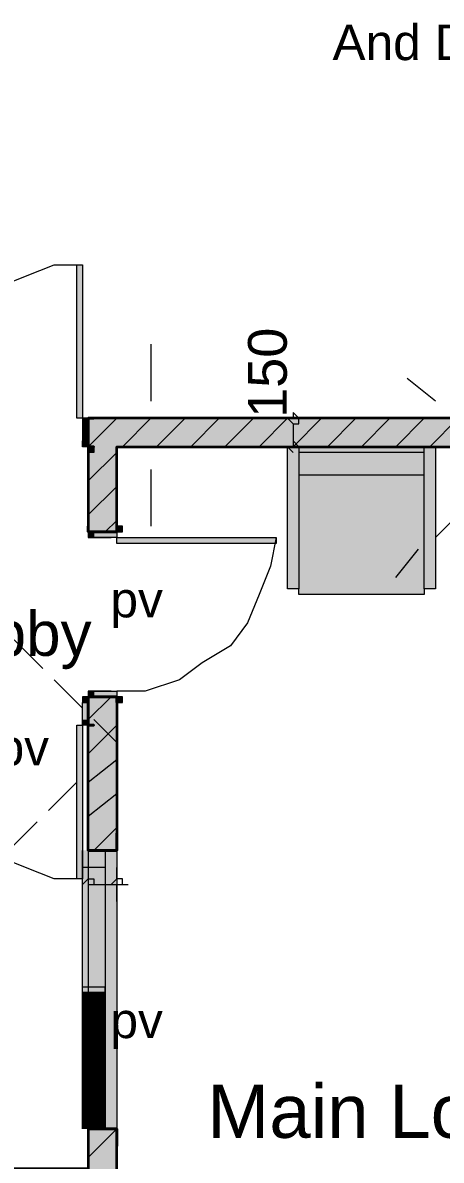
# Model space of a CAD drawing. Header units: millimetres. Extents: x 10281558 to 12820273, y 3651177 to 5996333.
# Drawn here: x 11347611 to 11573819, y 4751418 to 5367127 of the extents above; entities that cross this region are included whole.
import ezdxf

# ---------------------------------------------------------------- set-up
doc = ezdxf.new("R2010")
doc.units = ezdxf.units.MM
doc.layers.add('PDF_Geometry', color=7, linetype='Continuous', true_color=0x029e21)
doc.layers.add('PDF_Solid Fills', color=7, linetype='Continuous', true_color=0xffffff)
doc.layers.add('PDF_Text', color=7, linetype='Continuous')
doc.styles.add('PDF ArialMT', font='arial.ttf')

msp = doc.modelspace()

# ---------------------------------------------------------------- linework, layer by layer
at = {"layer": 'PDF_Geometry', "color": 30, "lineweight": 18, "true_color": 0xff6600}
for points in [[(11296829, 5153053), (11296829, 5168441), (11302984, 5183830), (11312217, 5199218), (11321450, 5211529), (11333761, 5223839), (11349149, 5229995), (11364538, 5236150), (11379926, 5236150), (11379926, 5153053), (11376848, 5153053), (11376848, 5236150), (11379926, 5236150)], [(11383004, 5153053), (11386081, 5153053), (11383004, 5153053)], [(11383004, 5091500), (11383004, 5094577), (11383004, 5091500)], [(11484567, 5088422), (11484567, 5085344), (11398392, 5085344), (11398392, 5088422), (11484567, 5088422), (11481489, 5073034), (11475334, 5057645), (11469178, 5042257), (11459945, 5029946), (11444557, 5020713), (11432246, 5011480), (11413780, 5005325), (11398392, 5005325)], [(11383004, 5002247), (11383004, 4999170), (11383004, 5002247)], [(11379926, 4903762), (11376848, 4903762), (11376848, 4986859), (11379926, 4986859), (11379926, 4903762), (11364538, 4903762), (11349149, 4909918), (11333761, 4916073), (11321450, 4928383), (11312217, 4940694), (11302984, 4956082), (11296829, 4971471), (11296829, 4986859)], [(11383004, 4986859), (11386081, 4986859), (11383004, 4986859)], [(11383004, 4919151), (11383004, 4768345)], [(11398392, 4919151), (11398392, 4768345)], [(11379926, 4845287), (11379926, 4909918)], [(11392237, 4909918), (11392237, 4845287)], [(11379926, 4777578), (11379926, 4842209)], [(11392237, 4842209), (11392237, 4777578)]]:
    msp.add_lwpolyline(points, dxfattribs=at)
at = {"layer": 'PDF_Geometry', "color": 151, "lineweight": 18, "true_color": 0x80c1ff}
for points in [[(11416858, 5193063), (11416858, 5162286)], [(11416858, 5125354), (11416858, 5094577)]]:
    msp.add_lwpolyline(points, dxfattribs=at)
at = {"layer": 'PDF_Geometry', "color": 23, "lineweight": 13, "true_color": 0xbf8080}
for points in [[(11570741, 5162286), (11555353, 5174597)], [(11570741, 5088422), (11586130, 5103810)], [(11549198, 5066878), (11561508, 5082267)], [(11342994, 5033024), (11358382, 5017636)], [(11364538, 5011480), (11379926, 4996092)], [(11386081, 4989937), (11398392, 4977626)], [(11376848, 4956082), (11361460, 4940694)], [(11355305, 4934539), (11339916, 4919151)]]:
    msp.add_lwpolyline(points, dxfattribs=at)
at = {"layer": 'PDF_Geometry', "color": 7, "lineweight": 13}
for points in [[(11503033, 5153053), (11496877, 5153053), (11493800, 5156131), (11493800, 5153053), (11490722, 5153053), (11493800, 5149975), (11493800, 5140742), (11496877, 5137665), (11503033, 5137665)], [(11493800, 5156131), (11493800, 5156131)], [(11490722, 5153053), (11484567, 5153053)], [(11493800, 5149975), (11496877, 5149975), (11496877, 5153053)], [(11493800, 5140742), (11493800, 5137665), (11490722, 5137665), (11484567, 5137665)], [(11490722, 5137665), (11493800, 5134587)], [(11383004, 4909918), (11383004, 4903762), (11386081, 4903762), (11386081, 4900685), (11395314, 4900685), (11398392, 4900685), (11401470, 4900685), (11401470, 4903762), (11398392, 4903762), (11395314, 4900685)], [(11398392, 4903762), (11398392, 4909918)], [(11383004, 4903762), (11379926, 4900685)], [(11383004, 4900685), (11386081, 4900685)], [(11398392, 4891452), (11398392, 4900685)], [(11401470, 4900685), (11404547, 4900685)]]:
    msp.add_lwpolyline(points, dxfattribs=at)
at = {"layer": 'PDF_Geometry', "color": 30, "lineweight": 20, "true_color": 0xff6600}
for points in [[(11383004, 5140742), (11383004, 5153053), (11379926, 5153053), (11379926, 5146898), (11379926, 5140742)], [(11386081, 5091500), (11398392, 5091500), (11398392, 5088422), (11395314, 5088422), (11386081, 5088422)], [(11386081, 5005325), (11395314, 5005325), (11398392, 5005325), (11398392, 5002247), (11386081, 5002247)], [(11383004, 4999170), (11383004, 4986859), (11379926, 4986859), (11379926, 4989937), (11379926, 4999170)]]:
    msp.add_lwpolyline(points, close=True, dxfattribs=at)
at = {"layer": 'PDF_Geometry', "color": 11, "lineweight": 13, "true_color": 0xfd8279}
for points in [[(11383004, 5137665), (11398392, 5153053)], [(11401470, 5137665), (11416858, 5153053)], [(11419936, 5137665), (11435324, 5153053)], [(11438402, 5137665), (11453790, 5153053)], [(11456868, 5137665), (11472256, 5153053)], [(11475334, 5137665), (11490722, 5153053)], [(11493800, 5137665), (11509188, 5153053)], [(11512266, 5137665), (11527654, 5153053)], [(11530732, 5137665), (11546120, 5153053)], [(11549198, 5137665), (11564586, 5153053)], [(11567664, 5137665), (11583052, 5153053)], [(11383004, 5119199), (11398392, 5134587)], [(11383004, 5100733), (11398392, 5116121)], [(11392237, 5091500), (11398392, 5097655)], [(11383004, 4989937), (11395314, 5002247)], [(11383004, 4971471), (11398392, 4986859)], [(11383004, 4956082), (11398392, 4968393)], [(11383004, 4937616), (11398392, 4949927)], [(11386081, 4919151), (11398392, 4931461)], [(11383004, 4752957), (11398392, 4768345)]]:
    msp.add_lwpolyline(points, dxfattribs=at)
at = {"layer": 'PDF_Geometry', "color": 7, "lineweight": 35}
for points in [[(11383004, 5153053), (11386081, 5153053), (11383004, 5153053), (11383004, 5140742), (11383004, 5137665), (11386081, 5137665), (11383004, 5137665), (11386081, 5137665)], [(11740013, 5153053), (11383004, 5153053), (11383004, 5140742), (11383004, 5137665), (11383004, 5140742), (11383004, 5153053), (11386081, 5153053)], [(11383004, 5137665), (11383004, 5091500), (11386081, 5091500), (11398392, 5091500), (11398392, 5094577)], [(11398392, 5091500), (11398392, 5094577), (11398392, 5091500), (11386081, 5091500), (11398392, 5091500), (11398392, 5137665), (11659994, 5137665), (11659994, 5106888), (11666149, 5106888), (11659994, 5106888), (11659994, 5116121), (11659994, 5106888), (11659994, 5113043)], [(11383004, 5091500), (11383004, 5094577)], [(11398392, 4999170), (11398392, 5002247), (11398392, 4999170), (11398392, 5002247), (11386081, 5002247), (11383004, 5002247), (11386081, 5002247), (11398392, 5002247), (11386081, 5002247), (11383004, 5002247), (11383004, 4999170), (11383004, 5002247), (11383004, 4999170)], [(11383004, 4986859), (11383004, 4999170), (11383004, 4986859), (11383004, 4999170), (11383004, 5002247), (11386081, 5002247), (11383004, 5002247), (11386081, 5002247)], [(11383004, 5002247), (11383004, 4999170), (11383004, 5002247)], [(11398392, 5002247), (11398392, 4986859), (11398392, 4919151), (11392237, 4919151), (11398392, 4919151), (11398392, 4928383), (11398392, 4919151), (11398392, 4925306)], [(11398392, 4768345), (11392237, 4768345), (11398392, 4768345), (11392237, 4768345), (11383004, 4768345), (11392237, 4768345), (11383004, 4768345), (11383004, 4746801), (11182956, 4746801), (11182956, 4888374), (11182956, 4903762), (11182956, 4986859), (11293751, 4986859), (11293751, 4999170), (11293751, 4986859), (11290674, 4986859), (11293751, 4986859)], [(11398392, 4919151), (11392237, 4919151), (11398392, 4919151), (11392237, 4919151), (11383004, 4919151), (11392237, 4919151), (11383004, 4919151), (11383004, 4986859), (11386081, 4986859), (11383004, 4986859), (11386081, 4986859)], [(11398392, 4746801), (11398392, 4768345), (11392237, 4768345), (11398392, 4768345), (11398392, 4759112), (11398392, 4768345), (11398392, 4762190)]]:
    msp.add_lwpolyline(points, dxfattribs=at)
at = {"layer": 'PDF_Geometry', "color": 30, "lineweight": 18, "true_color": 0xff6600}
for points in [[(11383004, 5140742), (11383004, 5137665), (11379926, 5137665), (11379926, 5140742)], [(11383004, 5137665), (11386081, 5137665), (11386081, 5134587), (11383004, 5134587)], [(11401470, 5091500), (11401470, 5094577), (11398392, 5094577), (11398392, 5091500)], [(11386081, 5091500), (11383004, 5091500), (11383004, 5088422), (11386081, 5088422)], [(11383004, 4999170), (11383004, 5002247), (11379926, 5002247), (11379926, 4999170)], [(11386081, 5005325), (11383004, 5005325), (11383004, 5002247), (11386081, 5002247)], [(11383004, 5002247), (11386081, 5002247), (11386081, 5005325), (11383004, 5005325)], [(11398392, 5002247), (11398392, 4999170), (11401470, 4999170), (11401470, 5002247)]]:
    msp.add_lwpolyline(points, close=True, dxfattribs=at)
at = {"layer": 'PDF_Geometry', "lineweight": 20}
for points in [[(11496877, 5060723), (11490722, 5060723), (11490722, 5137665), (11496877, 5137665)], [(11570741, 5060723), (11564586, 5060723), (11564586, 5137665), (11570741, 5137665)]]:
    msp.add_lwpolyline(points, close=True, dxfattribs=at)
for points in [[(11564586, 5137665), (11496877, 5137665)], [(11564586, 5134587), (11496877, 5134587)], [(11564586, 5122276), (11496877, 5122276)], [(11564586, 5060723), (11564586, 5057645), (11496877, 5057645), (11496877, 5060723)]]:
    msp.add_lwpolyline(points, dxfattribs=at)
at = {"layer": 'PDF_Geometry', "color": 7, "lineweight": 35}
msp.add_lwpolyline([(11383004, 5094577), (11383004, 5091500), (11386081, 5091500), (11383004, 5091500)], close=True, dxfattribs=at)
at = {"layer": 'PDF_Geometry', "color": 7, "lineweight": 0, "true_color": 0xffffff}
for points in [[(11395314, 5088422), (11386081, 5088422), (11395314, 5088422)], [(11395314, 5005325), (11386081, 5005325), (11395314, 5005325)]]:
    msp.add_lwpolyline(points, close=True, dxfattribs=at)
at = {"layer": 'PDF_Geometry', "color": 30, "lineweight": 20, "true_color": 0xff6600}
for points in [[(11392237, 4919151), (11392237, 4909918), (11379926, 4909918), (11379926, 4919151)], [(11392237, 4842209), (11379926, 4842209), (11379926, 4845287), (11392237, 4845287), (11392237, 4842209), (11392237, 4845287)], [(11379926, 4842209), (11379926, 4845287)], [(11379926, 4768345), (11379926, 4777578), (11392237, 4777578), (11392237, 4768345)]]:
    msp.add_lwpolyline(points, dxfattribs=at)
at = {"layer": 'PDF_Geometry', "color": 7, "lineweight": 0, "true_color": 0xffffff, "const_width": 12311}
msp.add_lwpolyline([(11386081, 4842209), (11386081, 4777578), (11386081, 4768345)], dxfattribs=at)
at = {"layer": 'PDF_Solid Fills', "transparency": 33554559}
for points in [[(11379926, 5236150), (11376848, 5236150), (11379926, 5153053)], [(11376848, 5236150), (11379926, 5153053), (11376848, 5153053)], [(11383004, 5153053), (11379926, 5153053), (11383004, 5146898)], [(11379926, 5153053), (11383004, 5146898), (11379926, 5146898)], [(11383004, 5153053), (11973915, 5153053), (11973915, 5153053)], [(11973915, 5137665), (11383004, 5137665), (11383004, 5153053)], [(11383004, 5153053), (11973915, 5153053), (11973915, 5137665)], [(11383004, 5153053), (11386081, 5153053), (11386081, 5153053)], [(11386081, 5153053), (11386081, 5153053), (11383004, 5153053)], [(11383004, 5146898), (11379926, 5146898), (11383004, 5140742)], [(11379926, 5146898), (11383004, 5140742), (11379926, 5140742)], [(11383004, 5140742), (11379926, 5140742), (11383004, 5137665)], [(11379926, 5140742), (11383004, 5137665), (11379926, 5137665)], [(11973915, 5137665), (11973915, 5137665), (11383004, 5137665)], [(11386081, 5137665), (11383004, 5137665), (11386081, 5134587)], [(11383004, 5137665), (11386081, 5134587), (11383004, 5134587)], [(11383004, 5137665), (11398392, 5137665), (11398392, 5137665)], [(11398392, 5091500), (11383004, 5091500), (11383004, 5137665)], [(11383004, 5137665), (11398392, 5137665), (11398392, 5091500)], [(11490722, 5137665), (11570741, 5137665), (11570741, 5137665)], [(11570741, 5137665), (11490722, 5137665), (11570741, 5060723)], [(11490722, 5137665), (11570741, 5060723), (11490722, 5060723)], [(11383004, 5094577), (11383004, 5091500), (11383004, 5091500)], [(11383004, 5091500), (11383004, 5091500), (11383004, 5094577)], [(11401470, 5094577), (11398392, 5094577), (11401470, 5091500)], [(11398392, 5094577), (11401470, 5091500), (11398392, 5091500)], [(11398392, 5091500), (11398392, 5091500), (11383004, 5091500)], [(11386081, 5091500), (11383004, 5091500), (11386081, 5088422)], [(11383004, 5091500), (11386081, 5088422), (11383004, 5088422)], [(11386081, 5091500), (11398392, 5091500), (11398392, 5091500)], [(11398392, 5091500), (11386081, 5091500), (11398392, 5088422)], [(11386081, 5091500), (11398392, 5088422), (11386081, 5088422)], [(11386081, 5088422), (11395314, 5088422), (11395314, 5088422)], [(11395314, 5088422), (11395314, 5088422), (11386081, 5088422)], [(11398392, 5088422), (11484567, 5088422), (11484567, 5088422)], [(11484567, 5085344), (11398392, 5085344), (11398392, 5088422)], [(11398392, 5088422), (11484567, 5088422), (11484567, 5085344)], [(11484567, 5085344), (11484567, 5085344), (11398392, 5085344)], [(11496877, 5060723), (11570741, 5060723), (11570741, 5060723)], [(11570741, 5060723), (11570741, 5060723), (11496877, 5060723)], [(11564586, 5057645), (11496877, 5057645), (11496877, 5060723)], [(11496877, 5060723), (11564586, 5060723), (11564586, 5057645)], [(11564586, 5057645), (11564586, 5057645), (11496877, 5057645)], [(11383004, 5002247), (11379926, 5002247), (11383004, 4999170)], [(11379926, 5002247), (11383004, 4999170), (11379926, 4999170)], [(11386081, 5005325), (11383004, 5005325), (11386081, 5002247)], [(11383004, 5005325), (11386081, 5002247), (11383004, 5002247)], [(11386081, 5005325), (11383004, 5005325), (11386081, 5002247)], [(11383004, 5005325), (11386081, 5002247), (11383004, 5002247)], [(11383004, 5002247), (11383004, 4999170), (11383004, 4999170)], [(11383004, 4999170), (11383004, 4999170), (11383004, 5002247)], [(11383004, 5002247), (11398392, 5002247), (11398392, 5002247)], [(11398392, 4986859), (11383004, 4986859), (11383004, 5002247)], [(11383004, 5002247), (11398392, 5002247), (11398392, 4986859)], [(11386081, 5005325), (11395314, 5005325), (11395314, 5005325)], [(11395314, 5005325), (11395314, 5005325), (11386081, 5005325)], [(11398392, 5002247), (11386081, 5002247), (11386081, 5005325)], [(11386081, 5005325), (11398392, 5005325), (11398392, 5002247)], [(11398392, 5002247), (11398392, 5002247), (11386081, 5002247)], [(11401470, 5002247), (11398392, 5002247), (11401470, 4999170)], [(11398392, 5002247), (11401470, 4999170), (11398392, 4999170)], [(11383004, 4999170), (11379926, 4999170), (11383004, 4989937)], [(11379926, 4999170), (11383004, 4989937), (11379926, 4989937)], [(11383004, 4989937), (11379926, 4989937), (11383004, 4986859)], [(11379926, 4989937), (11383004, 4986859), (11379926, 4986859)], [(11379926, 4986859), (11376848, 4986859), (11379926, 4903762)], [(11376848, 4986859), (11379926, 4903762), (11376848, 4903762)], [(11383004, 4986859), (11398392, 4986859), (11398392, 4986859)], [(11398392, 4919151), (11383004, 4919151), (11383004, 4986859)], [(11383004, 4986859), (11398392, 4986859), (11398392, 4919151)], [(11398392, 4986859), (11398392, 4986859), (11383004, 4986859)], [(11383004, 4986859), (11386081, 4986859), (11386081, 4986859)], [(11386081, 4986859), (11386081, 4986859), (11383004, 4986859)], [(11392237, 4919151), (11379926, 4919151), (11392237, 4909918)], [(11379926, 4919151), (11392237, 4909918), (11379926, 4909918)], [(11398392, 4919151), (11398392, 4919151), (11383004, 4919151)], [(11383004, 4919151), (11398392, 4919151), (11398392, 4919151)], [(11398392, 4768345), (11383004, 4768345), (11383004, 4919151)], [(11383004, 4919151), (11398392, 4919151), (11398392, 4768345)], [(11392237, 4909918), (11379926, 4909918), (11392237, 4845287)], [(11379926, 4909918), (11392237, 4845287), (11379926, 4845287)], [(11392237, 4845287), (11379926, 4845287), (11392237, 4842209)], [(11379926, 4845287), (11392237, 4842209), (11379926, 4842209)], [(11392237, 4842209), (11379926, 4842209), (11379926, 4845287)], [(11379926, 4845287), (11392237, 4845287), (11392237, 4842209)], [(11383004, 4768345), (11398392, 4768345), (11398392, 4768345)], [(11398392, 4731413), (11383004, 4731413), (11383004, 4768345)], [(11383004, 4768345), (11398392, 4768345), (11398392, 4731413)], [(11398392, 4768345), (11398392, 4768345), (11383004, 4768345)]]:
    msp.add_solid(points, dxfattribs=at)

# ---------------------------------------------------------------- texts
at = {"layer": 'PDF_Text', "attachment_point": 4, "style": 'PDF ArialMT'}
for s, insert, char_height in [('And Dressing', (11515037, 5353605), 19206.13), ('pv', (11395004, 5051982), 19206.1), ('Lobby', (11293437, 5032822), 24008.2), ('pv', (11333448, 4971959), 19206.1), ('pv', (11395004, 4824225), 19206.1), ('Main Lounge', (11447326, 4773594), 28810.32)]:
    msp.add_mtext(s, dxfattribs=dict(at, insert=insert, char_height=char_height))
at = {"layer": 'PDF_Text', "insert": (11480012, 5153246), "char_height": 20952.3, "attachment_point": 4, "rotation": 90, "style": 'PDF ArialMT'}
msp.add_mtext('150', dxfattribs=at)

doc.saveas('drawing.dxf')
